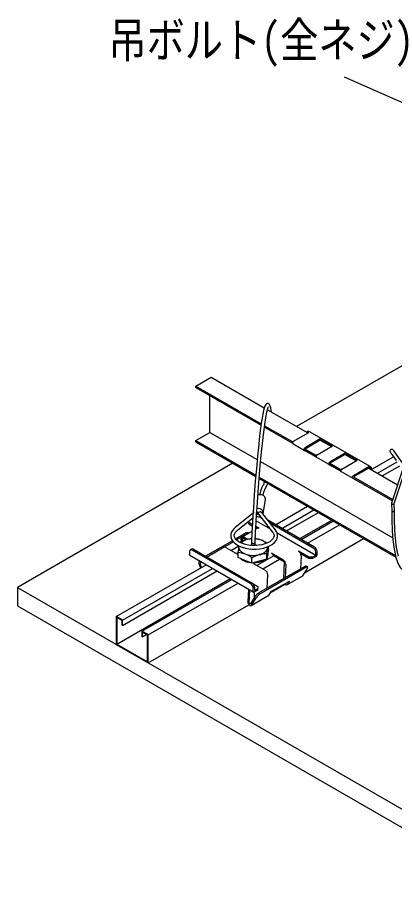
# Model space of a CAD drawing. Units: millimetres on the paper. Extents: x -142 to 140, y -97 to 98.
# Drawn here: x -33.52 to -12.6, y -0.27 to 47.95 of the extents above; entities that cross this region are included whole.
import ezdxf
from ezdxf.enums import TextEntityAlignment as Align

# ---------------------------------------------------------------- set-up
doc = ezdxf.new("R2010")
doc.units = ezdxf.units.MM
for name, color, linetype in [('0-0_文字･図枠･寸法', 7, 'Continuous'), ('0-1_BBクリッパー', 7, 'Continuous'), ('0-2_BBカチットワイヤー', 7, 'Continuous'), ('0-3_天井下地', 7, 'Continuous'), ('0-4_天井ボード', 7, 'Continuous')]:
    doc.layers.add(name, color=color, linetype=linetype)
doc.styles.add('ＭＳ ゴシック', font='')
doc.styles.get('ＭＳ ゴシック').set_extended_font_data('MS Gothic')

msp = doc.modelspace()

# ---------------------------------------------------------------- linework, layer by layer
at = {"layer": '0-0_文字･図枠･寸法'}
msp.add_line((-6.79, 40.833), (-15.385, 44.618), dxfattribs=at)
at = {"layer": '0-1_BBクリッパー'}
for p, q in [((-12.164, 22.819), (-12.774, 20.96)), ((-12.628, 20.946), (-12.061, 22.671)), ((-12.776, 20.95), (-12.757, 20.551)), ((-12.607, 20.558), (-12.626, 20.952))]:
    msp.add_line(p, q, dxfattribs=at)
for points in [[(-12.588, 23.784), (-12.636, 23.852), (-12.668, 23.896), (-12.684, 23.919), (-12.687, 23.922), (-12.69, 23.926), (-12.696, 23.931), (-12.709, 23.942), (-12.732, 23.952), (-12.771, 23.957), (-12.805, 23.948), (-12.834, 23.927), (-12.853, 23.899), (-12.861, 23.874), (-12.863, 23.851), (-12.86, 23.833), (-12.855, 23.82), (-12.853, 23.813), (-12.851, 23.809), (-12.849, 23.806), (-12.847, 23.804), (-12.844, 23.799), (-12.832, 23.781), (-12.803, 23.738), (-12.756, 23.67), (-12.693, 23.579), (-12.616, 23.469), (-12.527, 23.341)], [(-12.774, 20.96), (-12.775, 20.942), (-12.763, 20.926), (-12.743, 20.914), (-12.716, 20.908), (-12.687, 20.909), (-12.66, 20.916), (-12.639, 20.93), (-12.628, 20.946), (-12.627, 20.946)], [(-12.757, 20.555), (-12.753, 19.979), (-12.737, 19.498), (-12.713, 19.11), (-12.685, 18.811), (-12.65, 18.533), (-12.6, 18.245), (-12.531, 17.951), (-12.447, 17.695), (-12.353, 17.496), (-12.275, 17.377), (-12.175, 17.272), (-12.045, 17.193), (-11.88, 17.165), (-11.784, 17.179), (-11.68, 17.216), (-11.476, 17.355)], [(-12.756, 20.554), (-12.754, 20.542), (-12.745, 20.53)], [(-12.745, 20.53), (-12.73, 20.521), (-12.707, 20.513), (-12.686, 20.511), (-12.663, 20.513), (-12.641, 20.519), (-12.623, 20.529), (-12.611, 20.542), (-12.607, 20.554), (-12.608, 20.558)], [(-12.393, 18.019), (-12.409, 18.075), (-12.467, 18.349), (-12.51, 18.617), (-12.541, 18.875), (-12.567, 19.169), (-12.589, 19.546), (-12.604, 20.009), (-12.607, 20.557)]]:
    msp.add_lwpolyline(points, dxfattribs=at)
msp.add_arc((190.233, 163.932), 246.535, 214.60861, 215.156, dxfattribs=at)
at = {"layer": '0-2_BBカチットワイヤー'}
for p, q in [((-19.895, 20.402), (-19.762, 21.161)), ((-20.453, 20.417), (-21.448, 19.62)), ((-20.259, 20.316), (-20.21, 20.355)), ((-20.165, 20.68), (-20.237, 20.675)), ((-20.187, 20.394), (-20.181, 20.426)), ((-20.159, 20.448), (-20.165, 20.416)), ((-20.151, 20.362), (-19.367, 19.364)), ((-21.323, 19.463), (-20.469, 20.148)), ((-20.688, 19.815), (-20.688, 19.897)), ((-20.688, 19.815), (-20.494, 19.703)), ((-20.506, 20.118), (-20.472, 20.098)), ((-20.278, 19.987), (-19.507, 19.541)), ((-20.116, 20.22), (-19.976, 20.139)), ((-17.047, 18.529), (-19.628, 20.02)), ((-19.511, 19.87), (-17.117, 18.489)), ((-20.83, 19.325), (-21.113, 19.162)), ((-20.713, 19.292), (-21.067, 19.088)), ((-20.684, 19.309), (-20.708, 19.322)), ((-20.51, 19.409), (-20.572, 19.374)), ((-20.218, 19.578), (-20.304, 19.529)), ((-20.3, 19.591), (-20.248, 19.561)), ((-20.118, 19.568), (-20.296, 19.67)), ((-19.121, 19.318), (-16.976, 18.08)), ((-21.594, 18.884), (-23.092, 18.019)), ((-21.542, 18.821), (-23.012, 17.973)), ((-21.113, 19.162), (-21.419, 18.985)), ((-20.75, 19.279), (-21.365, 18.924)), ((-21.101, 18.824), (-21.108, 18.987)), ((-21.101, 18.835), (-21.105, 18.847)), ((-21.099, 19.069), (-21.073, 19.084)), ((-21.094, 19.059), (-21.094, 19.072)), ((-21.042, 19.04), (-21.033, 18.856)), ((-20.846, 18.926), (-21.042, 19.04)), ((-20.751, 18.954), (-20.967, 19.078)), ((-23.864, 18.417), (-23.935, 18.376)), ((-20.582, 16.488), (-23.835, 18.366)), ((-23.764, 18.407), (-20.512, 16.529)), ((-22.057, 18.516), (-22.552, 18.231)), ((-21.957, 18.507), (-21.308, 18.132)), ((-20.611, 18.428), (-20.598, 18.417)), ((-20.541, 18.423), (-20.541, 18.397)), ((-20.54, 18.776), (-20.54, 18.611)), ((-20.341, 18.397), (-20.341, 18.419)), ((-20.34, 18.617), (-20.34, 18.772)), ((-19.6, 18.392), (-19.644, 18.126)), ((-19.6, 18.392), (-19.6, 18.569)), ((-23.976, 18.284), (-23.976, 18.121)), ((-23.956, 18.075), (-20.42, 16.034)), ((-22.693, 18.149), (-23.005, 17.969)), ((-19.688, 17.861), (-20.109, 17.75)), ((-19.688, 17.861), (-19.688, 18.162)), ((-19.644, 18.126), (-19.688, 17.861)), ((-19.641, 18.121), (-19.641, 18.148)), ((-18.783, 17.817), (-19.432, 18.192)), ((-18.709, 17.693), (-19.309, 18.039)), ((-17.794, 18.053), (-17.83, 17.312)), ((-17.365, 17.897), (-17.812, 18.155)), ((-17.365, 17.897), (-17.365, 17.978)), ((-17.153, 17.897), (-17.365, 17.897)), ((-17.153, 17.978), (-16.976, 18.08)), ((-16.976, 17.999), (-17.153, 17.897)), ((-17.153, 17.897), (-17.153, 17.978)), ((-16.976, 18.08), (-16.976, 18.244)), ((-16.905, 18.121), (-16.905, 18.284)), ((-23.441, 17.567), (-23.369, 17.37)), ((-23.317, 17.4), (-23.361, 17.521)), ((-23.075, 17.567), (-23.074, 17.54)), ((-20.529, 17.639), (-20.905, 17.794)), ((-20.432, 17.615), (-19.783, 17.24)), ((-17.587, 17.453), (-20.132, 15.983)), ((-18.754, 16.779), (-18.709, 17.693)), ((-18.642, 17.563), (-18.679, 16.822)), ((-17.506, 17.407), (-17.789, 17.243)), ((-17.441, 17.369), (-17.713, 16.938)), ((-17.428, 17.429), (-17.509, 17.476)), ((-17.789, 17.243), (-19.769, 16.1)), ((-19.678, 16.245), (-19.642, 16.986)), ((-18.58, 16.43), (-17.732, 16.919)), ((-17.713, 16.938), (-17.732, 16.919)), ((-19.434, 16.073), (-18.441, 16.646)), ((-18.624, 16.522), (-18.606, 16.55)), ((-18.496, 16.551), (-18.562, 16.448)), ((-18.441, 16.646), (-18.503, 16.547)), ((-18.503, 16.547), (-18.503, 16.61)), ((-18.503, 16.547), (-18.496, 16.551)), ((-20.706, 16.199), (-20.741, 15.485)), ((-20.671, 15.439), (-20.635, 16.158)), ((-20.441, 16.08), (-20.441, 16.243)), ((-20.381, 15.731), (-20.366, 16.042)), ((-20.37, 16.284), (-20.37, 16.121)), ((-20.37, 16.121), (-20.193, 16.223)), ((-20.193, 16.141), (-20.37, 16.039)), ((-20.193, 16.141), (-20.193, 16.223)), ((-19.769, 16.1), (-20.052, 15.937)), ((-19.561, 15.871), (-19.434, 16.073)), ((-20.349, 15.782), (-20.604, 15.379)), ((-20.56, 15.287), (-19.58, 15.853)), ((-20.542, 15.305), (-20.269, 15.736)), ((-19.58, 15.853), (-19.561, 15.871))]:
    msp.add_line(p, q, dxfattribs=at)
for points in [[(-19.451, 26.041), (-19.458, 26.132), (-19.476, 26.261), (-19.503, 26.378), (-19.537, 26.452), (-19.589, 26.498), (-19.637, 26.51), (-19.699, 26.496), (-19.747, 26.457), (-19.802, 26.356), (-19.839, 26.243), (-19.872, 26.112), (-19.913, 25.917), (-19.955, 25.68), (-19.995, 25.418), (-20.034, 25.142), (-20.088, 24.709), (-20.14, 24.243), (-20.207, 23.58), (-20.271, 22.88), (-20.329, 22.182), (-20.348, 21.934), (-20.366, 21.693), (-20.386, 21.416), (-20.411, 21.056), (-20.434, 20.706), (-20.46, 20.304), (-20.486, 19.853), (-20.514, 19.351), (-20.54, 18.776)], [(-20.34, 18.772), (-20.312, 19.371), (-20.283, 19.903), (-20.256, 20.357), (-20.232, 20.732), (-20.212, 21.03), (-20.194, 21.3), (-20.174, 21.572), (-20.154, 21.845), (-20.096, 22.579), (-20.034, 23.291), (-19.968, 23.97), (-19.916, 24.45), (-19.863, 24.906), (-19.806, 25.331), (-19.747, 25.709), (-19.689, 26.018), (-19.636, 26.227), (-19.619, 26.277), (-19.607, 26.309), (-19.604, 26.319)], [(-19.818, 22.17), (-19.83, 22.127), (-19.849, 22.072), (-19.865, 22.034), (-19.882, 21.996), (-19.903, 21.958), (-19.926, 21.919), (-19.953, 21.872), (-19.988, 21.802), (-20.031, 21.682), (-20.083, 21.483), (-20.093, 21.432)], [(-19.898, 21.397), (-19.896, 21.408), (-19.855, 21.574), (-19.822, 21.678), (-19.796, 21.74), (-19.771, 21.788), (-19.744, 21.835), (-19.714, 21.887), (-19.682, 21.953), (-19.652, 22.028), (-19.64, 22.067)], [(-20.032, 21.439), (-20.131, 21.429), (-20.19, 21.406)], [(-21.448, 19.62), (-21.509, 19.566), (-21.602, 19.456), (-21.664, 19.336), (-21.691, 19.213), (-21.685, 19.093), (-21.649, 18.976), (-21.584, 18.867), (-21.489, 18.764), (-21.368, 18.67), (-21.221, 18.588), (-21.054, 18.521), (-20.872, 18.47), (-20.678, 18.435), (-20.478, 18.418), (-20.276, 18.419), (-20.076, 18.437), (-19.884, 18.473), (-19.704, 18.526), (-19.54, 18.595), (-19.395, 18.679), (-19.274, 18.777), (-19.181, 18.887), (-19.12, 19.007), (-19.093, 19.13), (-19.099, 19.251), (-19.136, 19.367), (-19.201, 19.475), (-19.21, 19.488), (-19.977, 20.463)], [(-20.437, 20.497), (-20.438, 20.485), (-20.437, 20.43)], [(-20.21, 20.355), (-20.209, 20.356), (-20.199, 20.366), (-20.192, 20.378), (-20.187, 20.391), (-20.186, 20.405), (-20.187, 20.42), (-20.192, 20.435), (-20.199, 20.45), (-20.208, 20.464), (-20.22, 20.476), (-20.234, 20.488), (-20.247, 20.495)], [(-20.151, 20.362), (-20.152, 20.363), (-20.16, 20.376), (-20.164, 20.39), (-20.166, 20.404), (-20.164, 20.419), (-20.16, 20.433), (-20.152, 20.447), (-20.142, 20.46), (-20.129, 20.471), (-20.115, 20.481), (-20.098, 20.488), (-20.081, 20.494), (-20.064, 20.496), (-20.046, 20.497), (-20.029, 20.494), (-20.013, 20.489), (-19.998, 20.482), (-19.986, 20.473), (-19.977, 20.463)], [(-19.903, 20.37), (-19.903, 20.371), (-19.893, 20.455), (-19.92, 20.538), (-19.981, 20.609), (-20.066, 20.659), (-20.165, 20.68)], [(-20.49, 19.782), (-20.688, 19.897), (-20.688, 19.972)], [(-19.367, 19.364), (-19.338, 19.322), (-19.302, 19.24), (-19.292, 19.157), (-19.311, 19.068), (-19.354, 18.989), (-19.43, 18.905), (-19.532, 18.827), (-19.659, 18.759), (-19.807, 18.702), (-19.972, 18.658), (-20.15, 18.63), (-20.335, 18.617), (-20.522, 18.621), (-20.705, 18.641), (-20.879, 18.677), (-21.038, 18.727), (-21.178, 18.79), (-21.295, 18.863), (-21.385, 18.941), (-21.448, 19.022), (-21.483, 19.104), (-21.493, 19.186), (-21.473, 19.276), (-21.429, 19.355), (-21.352, 19.439), (-21.323, 19.463)], [(-20.83, 19.325), (-20.801, 19.337), (-20.77, 19.341), (-20.738, 19.336), (-20.708, 19.322), (-20.708, 19.322)], [(-20.714, 19.292), (-20.72, 19.291), (-20.75, 19.279)], [(-21.099, 19.069), (-21.118, 19.001), (-21.12, 18.912), (-21.105, 18.847)], [(-20.967, 19.078), (-20.996, 19.091), (-21.023, 19.097), (-21.048, 19.095), (-21.07, 19.086), (-21.087, 19.07), (-21.1, 19.048), (-21.107, 19.019), (-21.108, 18.987)], [(-20.527, 18.992), (-20.559, 18.99), (-20.773, 18.95)], [(-19.687, 18.748), (-19.785, 18.811), (-19.977, 18.906)], [(-21.237, 18.573), (-21.273, 18.317), (-21.281, 18.25)], [(-20.905, 18.153), (-20.986, 18.191), (-21.058, 18.235), (-21.119, 18.284), (-21.169, 18.338), (-21.206, 18.394), (-21.23, 18.453), (-21.24, 18.513), (-21.237, 18.573), (-21.233, 18.593)], [(-20.616, 18.632), (-20.6, 18.641), (-20.54, 18.662)], [(-20.54, 18.776), (-20.54, 18.773), (-20.537, 18.766), (-20.531, 18.76), (-20.523, 18.753), (-20.512, 18.748), (-20.498, 18.743), (-20.483, 18.74), (-20.467, 18.737), (-20.45, 18.735), (-20.432, 18.735), (-20.415, 18.736), (-20.399, 18.738), (-20.384, 18.741), (-20.37, 18.745), (-20.359, 18.75), (-20.35, 18.756), (-20.344, 18.762), (-20.341, 18.769), (-20.34, 18.774)], [(-20.34, 18.662), (-20.324, 18.657), (-20.251, 18.624)], [(-19.688, 18.162), (-19.68, 18.229), (-19.644, 18.485)], [(-19.644, 18.485), (-19.635, 18.54), (-19.631, 18.556)], [(-19.644, 18.485), (-19.641, 18.546), (-19.641, 18.547)], [(-23.956, 18.075), (-23.956, 18.075), (-23.964, 18.083), (-23.971, 18.093), (-23.975, 18.106), (-23.976, 18.121)], [(-20.905, 17.794), (-21.281, 17.949), (-21.281, 18.25), (-21.097, 18.216), (-20.905, 18.153)], [(-20.109, 17.75), (-20.529, 17.639), (-20.529, 17.94), (-20.323, 18.037), (-20.109, 18.109)], [(-19.641, 18.121), (-19.657, 18.028), (-19.663, 18.012)], [(-17.153, 17.978), (-17.365, 17.978), (-17.935, 18.307)], [(-17.441, 17.369), (-17.429, 17.39), (-17.422, 17.408), (-17.422, 17.421), (-17.428, 17.429), (-17.441, 17.432), (-17.458, 17.429), (-17.48, 17.42), (-17.506, 17.407)], [(-20.508, 16.527), (-20.193, 16.345), (-20.193, 16.223)], [(-18.562, 16.448), (-18.584, 16.428), (-18.614, 16.423), (-18.649, 16.433), (-18.684, 16.458), (-18.712, 16.489)], [(-18.658, 16.521), (-18.653, 16.517), (-18.641, 16.514), (-18.631, 16.516), (-18.624, 16.522)], [(-20.741, 15.485), (-20.737, 15.441), (-20.722, 15.395), (-20.696, 15.351), (-20.664, 15.315), (-20.628, 15.29), (-20.594, 15.28), (-20.564, 15.285), (-20.542, 15.305)], [(-20.604, 15.379), (-20.611, 15.373), (-20.621, 15.371), (-20.633, 15.375), (-20.645, 15.383), (-20.656, 15.395), (-20.664, 15.409), (-20.669, 15.425), (-20.671, 15.439)]]:
    msp.add_lwpolyline(points, dxfattribs=at)
for centre, radius, start, end in [((-20.024, 21.177), 0.262, 356.5231, 91.7726), ((-20.15, 20.539), 0.321, 249.2746, 288.0695), ((-21.766, 21.283), 2.252, 297.8933, 302.0331), ((-20.177, 19.486), 0.101, 54.5329, 114.1567), ((-20.266, 17.082), 1.935, 105.2002, 118.6425), ((-20.592, 18.164), 0.806, 103.004, 131.563), ((-20.999, 18.951), 0.13, 146.0703, 157.2934), ((-20.449, 17.701), 1.29, 93.7266, 104.5513), ((-20.511, 17.601), 1.41, 67.7207, 83.5517), ((-20.418, 17.797), 1.193, 68.32, 85.7033), ((-20.208, 18.291), 0.657, 42.3406, 69.3281), ((-23.89, 18.298), 0.0873, 50.7974, 189.2129), ((-23.823, 18.325), 0.101, 54.3818, 114.3077), ((-22.015, 18.425), 0.1, 54.1867, 114.5028), ((-20.183, 18.676), 0.572, 277.514, 340.5365), ((-17.283, 18.23), 0.307, 2.6054, 57.3947), ((-17.212, 18.27), 0.307, 2.6054, 57.3947), ((-23.746, 20.14), 2.252, 297.8932, 302.0331), ((-20.549, 18.545), 0.878, 228.6093, 266.6884), ((-21.63, 16.435), 1.865, 53.8231, 67.1347), ((-20.438, 19.369), 1.302, 249.0078, 284.6753), ((-19.699, 16.539), 1.623, 89.6127, 104.604), ((-19.597, 17.933), 0.307, 20.2272, 57.3621), ((-18.1, 18.049), 0.307, 20.2272, 57.3621), ((-18.046, 18.059), 0.252, 358.6365, 22.2651), ((-17.059, 18.128), 0.154, 302.6052, 357.395), ((-23.172, 17.671), 0.288, 158.3425, 201.175), ((-23.092, 17.625), 0.288, 158.3425, 201.175), ((-20.416, 18.788), 1.129, 268.1669, 301.3644), ((-18.947, 17.56), 0.304, 0.5909, 57.5709), ((-17.524, 17.383), 0.0937, 80.6082, 131.9043), ((-19.946, 16.983), 0.304, 0.5909, 57.5709), ((-20.748, 16.229), 0.307, 2.6054, 57.3947), ((-20.677, 16.27), 0.307, 2.6054, 57.3947), ((-20.398, 16.073), 0.0437, 170.7849, 309.2036), ((-19.764, 15.369), 0.716, 120.904, 144.7585), ((-19.684, 15.323), 0.716, 120.904, 144.7585)]:
    msp.add_arc(centre, radius, start, end, dxfattribs=at)
at = {"layer": '0-3_天井下地'}
for p, q in [((-23.623, 27.469), (-20.001, 25.379)), ((-23.623, 27.388), (-23.623, 27.469)), ((-23.623, 27.388), (-20.011, 25.303)), ((-22.845, 24.897), (-22.845, 26.939)), ((-19.653, 26.158), (-17.421, 24.869)), ((-19.824, 25.195), (-18.267, 24.296)), ((-19.814, 25.271), (-18.253, 24.37)), ((-23.623, 24.448), (-22.845, 24.897)), ((-22.845, 24.897), (-20.225, 23.385)), ((-18.213, 24.412), (-17.365, 24.902)), ((-17.408, 24.944), (-17.465, 24.912)), ((-17.308, 24.935), (-13.985, 23.016)), ((-23.623, 24.367), (-20.306, 22.452)), ((-18.253, 24.277), (-17.602, 23.901)), ((-16.728, 24.469), (-17.57, 23.975)), ((-16.728, 24.469), (-16.728, 24.535)), ((-16.728, 24.469), (-16.113, 24.114)), ((-16.963, 23.532), (-17.609, 23.906)), ((-17.57, 23.975), (-16.945, 23.615)), ((-17.57, 23.893), (-16.959, 23.541)), ((-17.005, 23.557), (-17.361, 23.762)), ((-15.35, 23.673), (-16.198, 23.183)), ((-15.35, 23.673), (-15.35, 23.739)), ((-15.35, 23.673), (-14.734, 23.318)), ((-20.035, 23.275), (-12.707, 19.045)), ((-16.945, 23.522), (-16.294, 23.146)), ((-16.932, 23.514), (-16.932, 23.514)), ((-16.198, 23.183), (-15.566, 22.819)), ((-13.861, 22.859), (-12.67, 23.546)), ((-13.546, 22.632), (-12.467, 23.255)), ((-15.587, 22.738), (-16.238, 23.114)), ((-16.198, 23.102), (-15.58, 22.745)), ((-15.628, 22.762), (-16.052, 23.007)), ((-15.566, 22.726), (-14.915, 22.35)), ((-15.555, 22.719), (-15.555, 22.72)), ((-14.042, 22.983), (-14.89, 22.494)), ((-14.042, 22.918), (-14.89, 22.428)), ((-14.042, 22.918), (-14.042, 22.983)), ((-14.041, 22.983), (-14.042, 22.983)), ((-14.042, 22.918), (-12.436, 21.991)), ((-13.291, 22.485), (-12.321, 23.044)), ((-20.115, 22.341), (-12.535, 17.966)), ((-20.108, 22.419), (-12.557, 18.06)), ((-14.279, 21.983), (-14.93, 22.359)), ((-14.89, 22.428), (-12.706, 21.168)), ((-14.89, 22.347), (-12.729, 21.099)), ((-14.32, 22.007), (-14.674, 22.211)), ((-14.247, 21.964), (-14.242, 21.973)), ((-19.203, 19.774), (-17.436, 20.795)), ((-18.85, 19.57), (-17.082, 20.591)), ((-18.594, 19.423), (-16.827, 20.443)), ((-17.86, 18.999), (-16.092, 20.019)), ((-17.789, 18.958), (-16.021, 19.978)), ((-17.436, 18.754), (-15.668, 19.774)), ((-17.609, 17.102), (-14.324, 18.999)), ((-21.678, 18.346), (-21.24, 18.599)), ((-21.281, 18.215), (-21.367, 18.166)), ((-19.309, 18.039), (-20.238, 17.503)), ((-19.92, 17.32), (-18.991, 17.856)), ((-28.042, 14.672), (-23.051, 17.553)), ((-27.689, 14.468), (-22.697, 17.349)), ((-27.689, 14.173), (-22.442, 17.202)), ((-28.014, 13.137), (-21.707, 16.777)), ((-26.274, 13.651), (-21.283, 16.533)), ((-19.457, 16.035), (-18.699, 16.473)), ((-28.042, 14.672), (-28.042, 13.12)), ((-27.689, 14.468), (-28.042, 14.672)), ((-27.689, 14.173), (-27.689, 14.468)), ((-27.717, 14.189), (-27.689, 14.173)), ((-26.628, 13.855), (-26.628, 13.561)), ((-26.628, 13.561), (-26.6, 13.544)), ((-26.6, 13.544), (-26.373, 13.675)), ((-26.274, 12.1), (-26.274, 13.651))]:
    msp.add_line(p, q, dxfattribs=at)
for points in [[(-23.623, 27.469), (-22.774, 27.959), (-19.833, 26.262)], [(-23.623, 24.367), (-23.623, 24.448), (-20.3, 22.53)], [(-18.213, 24.412), (-18.23, 24.4), (-18.245, 24.383), (-18.257, 24.363), (-18.266, 24.342), (-18.27, 24.321), (-18.269, 24.302), (-18.263, 24.287), (-18.253, 24.277)], [(-16.905, 23.657), (-16.057, 24.147), (-16.728, 24.535), (-17.57, 24.04)], [(-17.609, 23.906), (-17.616, 23.911), (-17.621, 23.918), (-17.624, 23.927), (-17.626, 23.938), (-17.625, 23.95), (-17.623, 23.963), (-17.619, 23.976), (-17.614, 23.989), (-17.607, 24.002), (-17.599, 24.014), (-17.589, 24.024), (-17.58, 24.033), (-17.57, 24.04)], [(-17.602, 23.901), (-17.58, 23.888), (-17.553, 23.873), (-17.523, 23.855), (-17.49, 23.836), (-17.456, 23.817), (-17.422, 23.797), (-17.39, 23.779), (-17.361, 23.762)], [(-16.905, 23.657), (-16.922, 23.645), (-16.937, 23.628), (-16.949, 23.608), (-16.958, 23.586), (-16.962, 23.565), (-16.961, 23.547), (-16.955, 23.532), (-16.945, 23.522)], [(-15.526, 22.861), (-14.678, 23.351), (-15.35, 23.739), (-16.198, 23.249)], [(-17.005, 23.557), (-16.979, 23.542), (-16.959, 23.53), (-16.943, 23.521), (-16.934, 23.516), (-16.932, 23.514), (-16.936, 23.517), (-16.946, 23.523), (-16.963, 23.532)], [(-16.294, 23.146), (-16.272, 23.133), (-16.245, 23.118), (-16.214, 23.1), (-16.182, 23.081), (-16.148, 23.062), (-16.114, 23.042), (-16.082, 23.024), (-16.052, 23.007)], [(-16.238, 23.114), (-16.248, 23.124), (-16.254, 23.139), (-16.254, 23.157), (-16.25, 23.178), (-16.242, 23.2), (-16.23, 23.22), (-16.215, 23.236), (-16.198, 23.249)], [(-15.628, 22.762), (-15.602, 22.747), (-15.582, 22.735), (-15.566, 22.726), (-15.557, 22.721), (-15.555, 22.72), (-15.559, 22.722), (-15.57, 22.728), (-15.587, 22.738)], [(-15.526, 22.861), (-15.543, 22.849), (-15.558, 22.832), (-15.57, 22.812), (-15.579, 22.79), (-15.583, 22.769), (-15.582, 22.751), (-15.576, 22.736), (-15.566, 22.726)], [(-14.93, 22.359), (-14.94, 22.369), (-14.946, 22.384), (-14.947, 22.402), (-14.943, 22.423), (-14.934, 22.445), (-14.922, 22.464), (-14.907, 22.481), (-14.89, 22.494)], [(-14.915, 22.35), (-14.893, 22.337), (-14.866, 22.322), (-14.836, 22.304), (-14.803, 22.285), (-14.769, 22.266), (-14.735, 22.246), (-14.703, 22.228), (-14.674, 22.211)], [(-14.32, 22.007), (-14.295, 21.992), (-14.274, 21.98), (-14.258, 21.971), (-14.249, 21.966), (-14.247, 21.964), (-14.251, 21.967), (-14.262, 21.973), (-14.279, 21.983)], [(-26.274, 13.651), (-26.628, 13.855), (-21.637, 16.737)], [(-28.042, 13.12), (-26.274, 12.1), (-20.679, 15.33)], [(-27.717, 14.189), (-27.717, 14.451), (-28.014, 14.623), (-28.014, 13.137), (-26.303, 12.149), (-26.303, 13.635), (-26.6, 13.806), (-26.6, 13.544)]]:
    msp.add_lwpolyline(points, dxfattribs=at)
for centre, radius, start, end in [((-17.421, 24.83), 0.0911, 51.6432, 128.3676), ((-17.367, 24.853), 0.101, 54.3813, 114.3086), ((-14.201, 22.731), 0.298, 24.0659, 57.7225), ((-14.155, 22.753), 0.313, 9.6226, 57.0558)]:
    msp.add_arc(centre, radius, start, end, dxfattribs=at)
at = {"layer": '0-4_天井ボード'}
for p, q in [((-10.045, 29.837), (-18.036, 25.224)), ((-21.572, 23.183), (-33.522, 16.284)), ((-33.522, 16.284), (44.259, -28.619))]:
    msp.add_line(p, q, dxfattribs=at)
msp.add_lwpolyline([(-33.522, 16.284), (-33.522, 15.263), (44.259, -29.639)], dxfattribs=at)

# ---------------------------------------------------------------- texts
at = {"layer": '0-0_文字･図枠･寸法', "style": 'ＭＳ ゴシック', "width": 0.8}
msp.add_text('吊ボルト(全ネジ)', height=1.94, dxfattribs=at).set_placement((-28.473, 45.137), align=Align.BOTTOM_LEFT)

doc.saveas('drawing.dxf')
